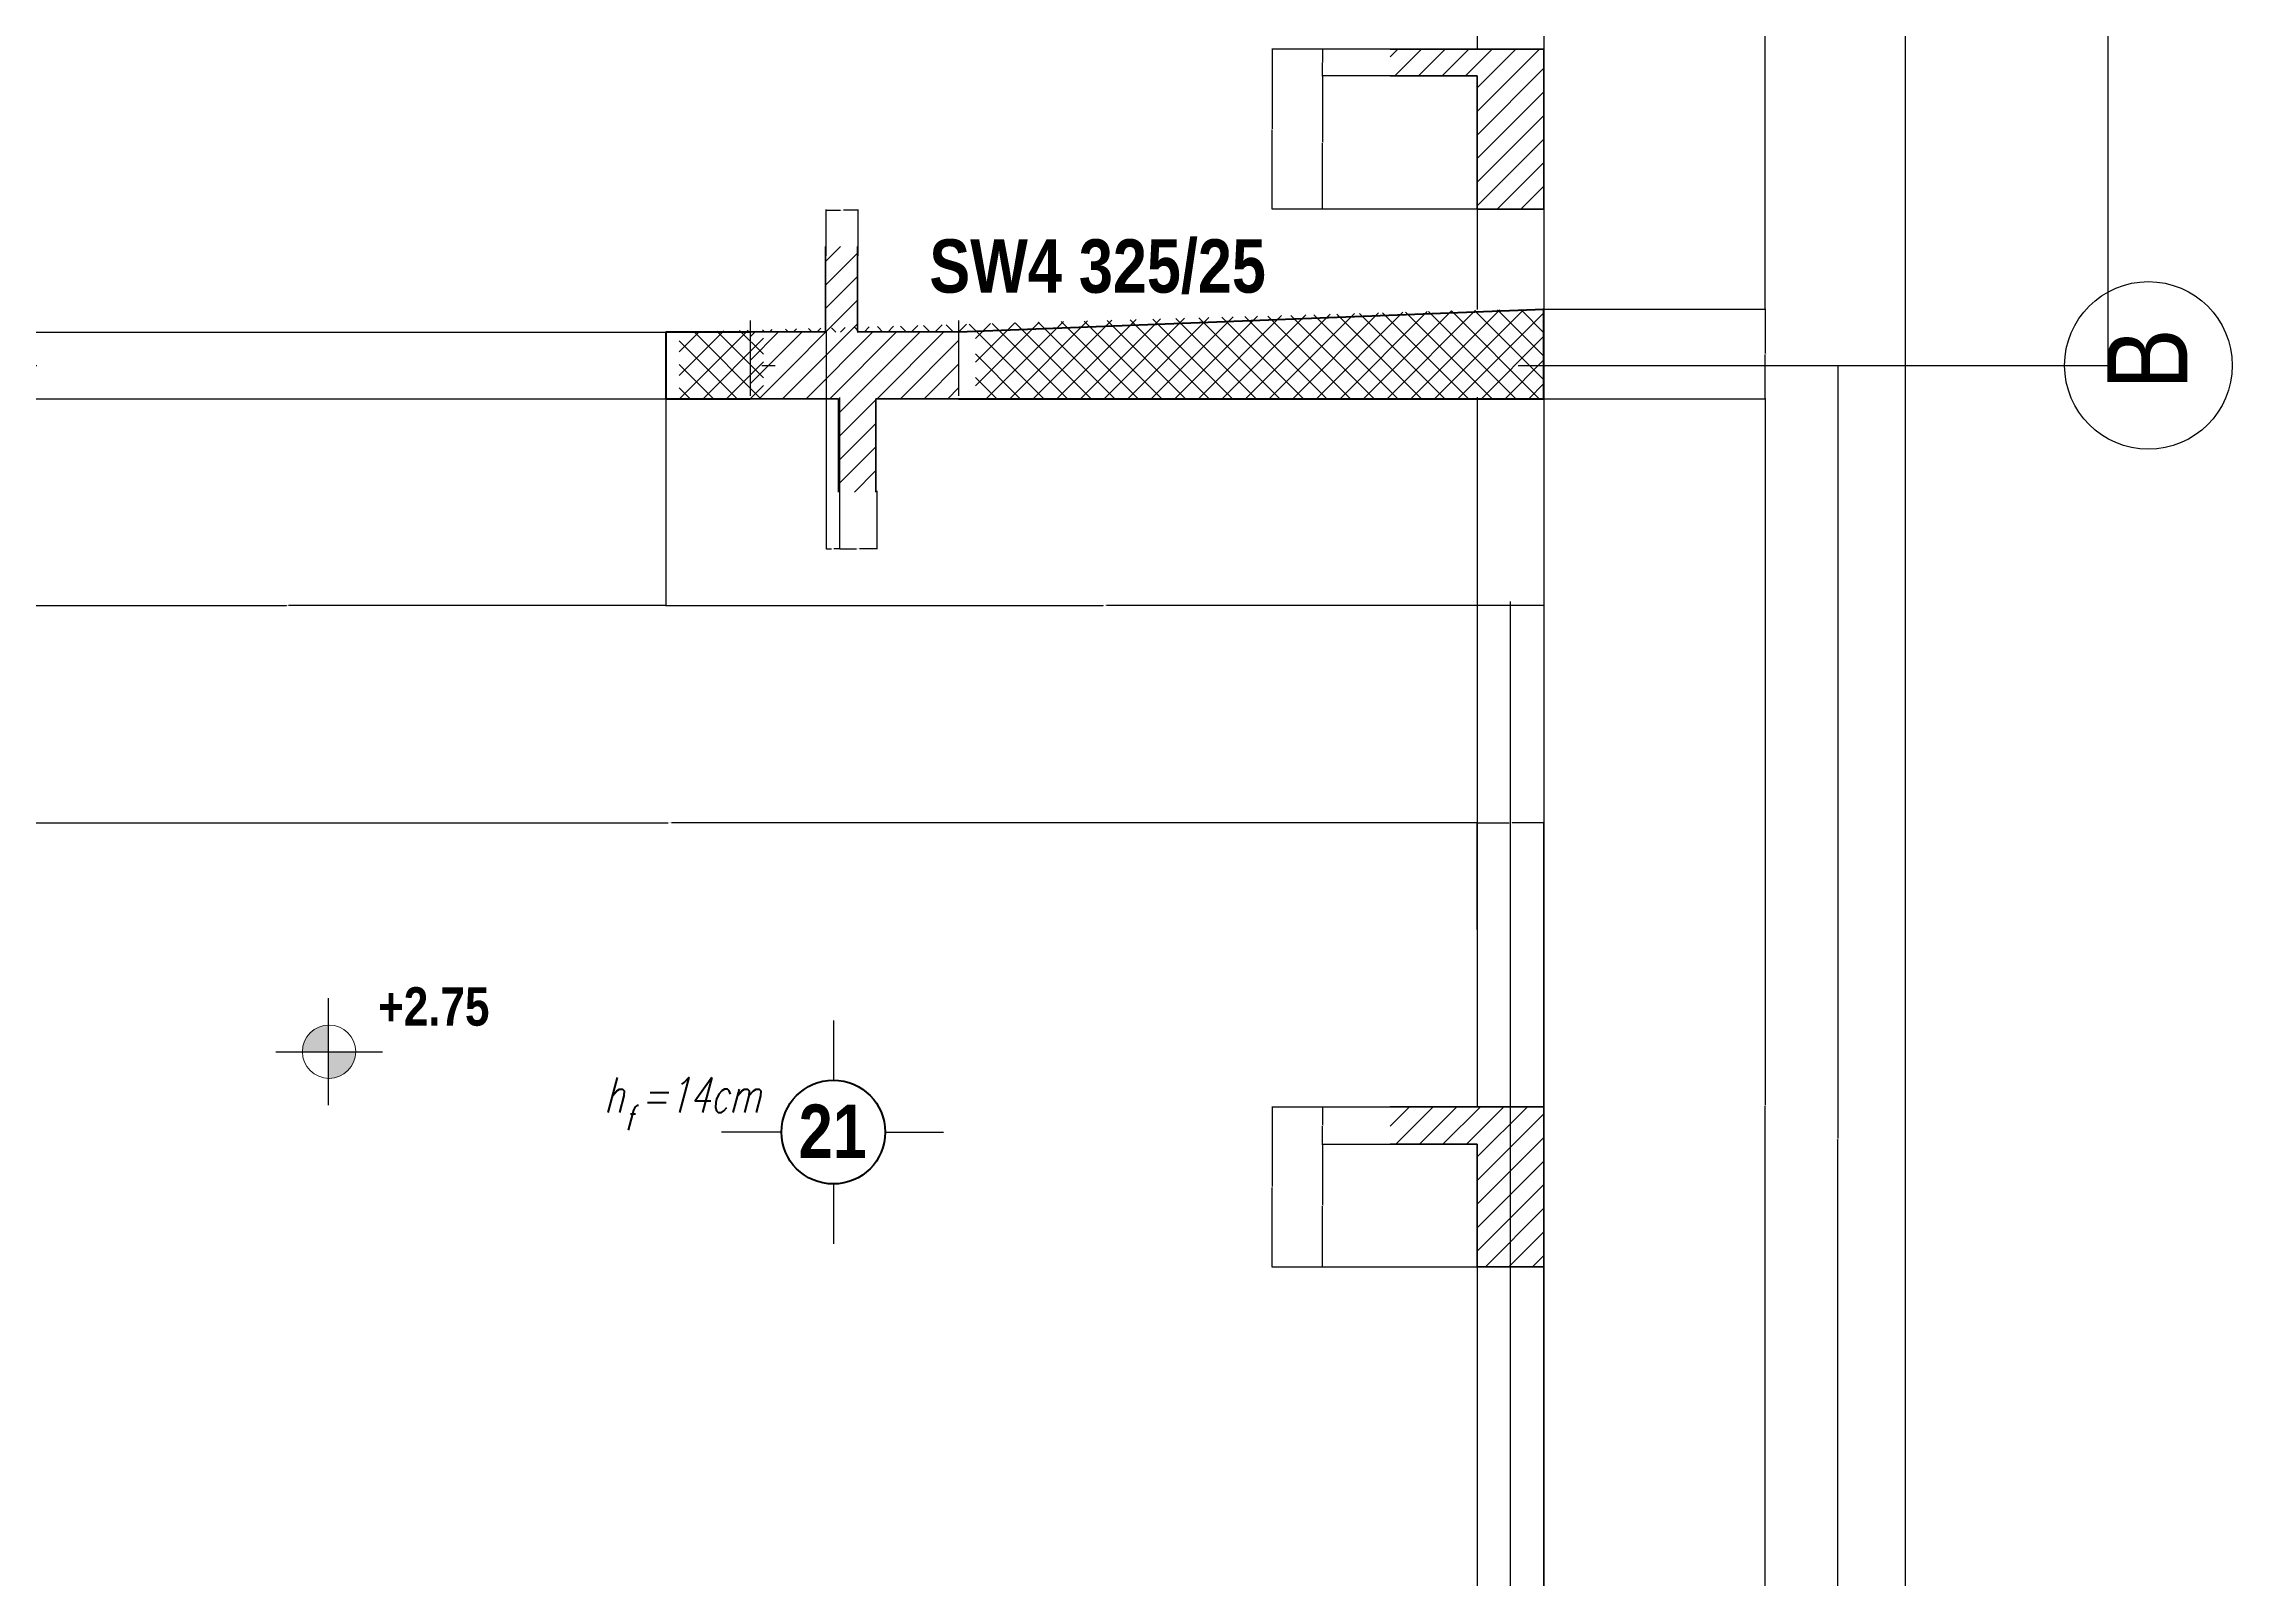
# Model space of a CAD drawing. Header units: millimetres. Extents: x 62 to 4126, y 148 to 2776.
# Drawn here: x 3306 to 4126, y 724 to 1299 of the extents above; entities that cross this region are included whole.
import ezdxf

# ---------------------------------------------------------------- set-up
doc = ezdxf.new("R2010")
doc.units = ezdxf.units.MM
for name, pattern in [('DASHDOT', [25.4, 12.7, -6.35, 0, -6.35]), ('Dashed', [282.222223, 141.111112, -141.111112]), ('Solid Line copy-002', [1150, 5, -278.333333, 595, -271.666667])]:
    doc.linetypes.add(name, pattern=pattern)
for name, color, linetype, lineweight in [('! Plochi sech', 210, 'Continuous', 25), ('!Column', 10, 'Continuous', 50), ('!Dimension', 70, 'Continuous', 25), ('!Hatch', 70, 'Continuous', 25), ('035', 30, 'Continuous', 30), ('Osi', 70, 'DASHDOT', 25)]:
    doc.layers.add(name, color=color, linetype=linetype, lineweight=lineweight)
doc.layers.add('text', color=7, linetype='Continuous')
doc.styles.add('GENERATED_STYLE_2', font='ARIALN.TTF')
doc.styles.add('GENERATED_STYLE_3', font='ARIALNB.TTF')
doc.styles.get("Standard").update_dxf_attribs({"font": 'arial.ttf'})
doc.styles.add('АRM_nadpis', font='simplex.shx', dxfattribs={"width": 0.7, "oblique": 15})
doc.dimstyles.get("Standard").update_dxf_attribs({"dimtxt": 2.5, "dimasz": 2.5, "dimexe": 1.25, "dimexo": 0.625, "dimtad": 1, "dimtxsty": 'Standard', "dimcen": 2.5, "dimazin": 3, "dimtfac": 1, "dimtmove": 0, "dimatfit": 3})

# ---------------------------------------------------------------- blocks, each defined once
blk = doc.blocks.new('*D2211')
at = {"layer": '!Dimension', "color": 0, "lineweight": -2}
for p, q in [((3842.91, 966.72), (3842.91, 1006.84)), ((3843.09, 1006.66), (3854.87, 1006.66)), ((3867.73, 1006.66), (3855.94, 1006.66)), ((3867.91, 614.22), (3867.91, 1006.84))]:
    blk.add_line(p, q, dxfattribs=at)
at = {"layer": '!Dimension', "color": 0}
for points in [[(3843.09, 1006.69), (3843.09, 1006.63), (3842.91, 1006.66)], [(3867.73, 1006.63), (3867.73, 1006.69), (3867.91, 1006.66)]]:
    blk.add_solid(points, dxfattribs=at)
at = {"layer": 'Defpoints', "color": 0}
for p in [(3867.91, 1006.66), (3842.91, 966.66), (3867.91, 614.16)]:
    blk.add_point(p, dxfattribs=at)
at = {"layer": '!Dimension', "color": 0, "insert": (3855.41, 1006.66), "char_height": 0.18, "attachment_point": 5}
blk.add_mtext('\\A1;25.0000', dxfattribs=at)
blk = doc.blocks.new('*D2290')
at = {"layer": '!Dimension', "color": 0, "lineweight": -2}
for p, q in [((3867.97, 1515.66), (3950.98, 1515.66)), ((3950.8, 1515.48), (3950.8, 1357.59)), ((3950.8, 1199.34), (3950.8, 1357.23)), ((3867.97, 1199.16), (3950.98, 1199.16))]:
    blk.add_line(p, q, dxfattribs=at)
at = {"layer": '!Dimension', "color": 0}
for points in [[(3950.83, 1515.48), (3950.77, 1515.48), (3950.8, 1515.66)], [(3950.77, 1199.34), (3950.83, 1199.34), (3950.8, 1199.16)]]:
    blk.add_solid(points, dxfattribs=at)
at = {"layer": 'Defpoints', "color": 0}
for p in [(3867.91, 1515.66), (3867.91, 1199.16), (3950.8, 1199.16)]:
    blk.add_point(p, dxfattribs=at)
at = {"layer": '!Dimension', "color": 0, "insert": (3950.8, 1357.41), "char_height": 0.18, "attachment_point": 5}
blk.add_mtext('\\A1;316.5000', dxfattribs=at)
blk = doc.blocks.new('*D2291')
at = {"layer": '!Dimension', "color": 0, "lineweight": -2}
for p, q in [((3865.47, 1199.16), (3950.98, 1199.16)), ((3950.8, 1198.98), (3950.8, 1182.59)), ((3950.8, 1165.84), (3950.8, 1182.23)), ((3865.47, 1165.66), (3950.98, 1165.66))]:
    blk.add_line(p, q, dxfattribs=at)
at = {"layer": '!Dimension', "color": 0}
for points in [[(3950.83, 1198.98), (3950.77, 1198.98), (3950.8, 1199.16)], [(3950.77, 1165.84), (3950.83, 1165.84), (3950.8, 1165.66)]]:
    blk.add_solid(points, dxfattribs=at)
at = {"layer": 'Defpoints', "color": 0}
for p in [(3865.41, 1199.16), (3865.41, 1165.66), (3950.8, 1165.66)]:
    blk.add_point(p, dxfattribs=at)
at = {"layer": '!Dimension', "color": 0, "insert": (3950.8, 1182.41), "char_height": 0.18, "attachment_point": 5}
blk.add_mtext('\\A1;33.5000', dxfattribs=at)
blk = doc.blocks.new('*D2292')
at = {"layer": '!Dimension', "color": 0, "lineweight": -2}
for p, q in [((3865.47, 1165.66), (3950.98, 1165.66)), ((3950.8, 1165.48), (3950.8, 900.84)), ((3950.8, 635.84), (3950.8, 900.48)), ((3865.47, 635.66), (3950.98, 635.66))]:
    blk.add_line(p, q, dxfattribs=at)
at = {"layer": '!Dimension', "color": 0}
for points in [[(3950.83, 1165.48), (3950.77, 1165.48), (3950.8, 1165.66)], [(3950.77, 635.84), (3950.83, 635.84), (3950.8, 635.66)]]:
    blk.add_solid(points, dxfattribs=at)
at = {"layer": 'Defpoints', "color": 0}
for p in [(3865.41, 1165.66), (3865.41, 635.66), (3950.8, 635.66)]:
    blk.add_point(p, dxfattribs=at)
at = {"layer": '!Dimension', "color": 0, "insert": (3950.8, 900.66), "char_height": 0.18, "attachment_point": 5}
blk.add_mtext('\\A1;530', dxfattribs=at)
blk = doc.blocks.new('*D2295')
at = {"layer": '!Dimension', "color": 0, "lineweight": -2}
for p, q in [((3977.97, 1528.16), (4079.45, 1528.16)), ((4079.27, 1527.98), (4079.27, 1353.34)), ((4079.27, 1178.34), (4079.27, 1352.98)), ((3977.97, 1178.16), (4079.45, 1178.16))]:
    blk.add_line(p, q, dxfattribs=at)
at = {"layer": '!Dimension', "color": 0}
for points in [[(4079.3, 1527.98), (4079.24, 1527.98), (4079.27, 1528.16)], [(4079.24, 1178.34), (4079.3, 1178.34), (4079.27, 1178.16)]]:
    blk.add_solid(points, dxfattribs=at)
at = {"layer": 'Defpoints', "color": 0}
for p in [(3977.91, 1528.16), (3977.91, 1178.16), (4079.27, 1178.16)]:
    blk.add_point(p, dxfattribs=at)
at = {"layer": '!Dimension', "color": 0, "insert": (4079.27, 1353.16), "char_height": 0.18, "attachment_point": 5}
blk.add_mtext('\\A1;350.0000', dxfattribs=at)
blk = doc.blocks.new('*D2296')
at = {"layer": '!Dimension', "color": 0, "lineweight": -2}
for p, q in [((3977.97, 1178.16), (3978.17, 1178.16)), ((3977.99, 1177.98), (3977.99, 888.34)), ((3977.99, 598.34), (3977.99, 887.98)), ((3881.97, 598.16), (3978.17, 598.16))]:
    blk.add_line(p, q, dxfattribs=at)
at = {"layer": '!Dimension', "color": 0}
for points in [[(3978.02, 1177.98), (3977.96, 1177.98), (3977.99, 1178.16)], [(3977.96, 598.34), (3978.02, 598.34), (3977.99, 598.16)]]:
    blk.add_solid(points, dxfattribs=at)
at = {"layer": 'Defpoints', "color": 0}
for p in [(3977.91, 1178.16), (3881.91, 598.16), (3977.99, 598.16)]:
    blk.add_point(p, dxfattribs=at)
at = {"layer": '!Dimension', "color": 0, "insert": (3977.99, 888.16), "char_height": 0.18, "attachment_point": 5}
blk.add_mtext('\\A1;580.0000', dxfattribs=at)
blk = doc.blocks.new('*D2297')
at = {"layer": '!Dimension', "color": 0, "lineweight": -2}
for p, q in [((3867.97, 2120.66), (4003.54, 2120.66)), ((4003.36, 2120.48), (4003.36, 1353.34)), ((4003.36, 585.84), (4003.36, 1352.98)), ((3867.97, 585.66), (4003.54, 585.66))]:
    blk.add_line(p, q, dxfattribs=at)
at = {"layer": '!Dimension', "color": 0}
for points in [[(4003.39, 2120.48), (4003.33, 2120.48), (4003.36, 2120.66)], [(4003.33, 585.84), (4003.39, 585.84), (4003.36, 585.66)]]:
    blk.add_solid(points, dxfattribs=at)
at = {"layer": 'Defpoints', "color": 0}
for p in [(3867.91, 2120.66), (3867.91, 585.66), (4003.36, 585.66)]:
    blk.add_point(p, dxfattribs=at)
at = {"layer": '!Dimension', "color": 0, "insert": (4003.36, 1353.16), "char_height": 0.18, "attachment_point": 5}
blk.add_mtext('\\A1;1535', dxfattribs=at)
blk = doc.blocks.new('*D2346')
at = {"color": 0, "linetype": 'Continuous', "lineweight": -2}
for p, q in [((3810.34, 1296.66), (3784.69, 1296.66)), ((3784.87, 1296.48), (3784.87, 1291.84)), ((3784.87, 1286.84), (3784.87, 1291.48)), ((3810.34, 1286.66), (3784.69, 1286.66))]:
    blk.add_line(p, q, dxfattribs=at)
at = {"color": 0}
for points in [[(3784.9, 1296.48), (3784.84, 1296.48), (3784.87, 1296.66)], [(3784.84, 1286.84), (3784.9, 1286.84), (3784.87, 1286.66)]]:
    blk.add_solid(points, dxfattribs=at)
at = {"layer": 'Defpoints', "color": 0}
for p in [(3784.87, 1296.66), (3810.41, 1296.66), (3810.41, 1286.66)]:
    blk.add_point(p, dxfattribs=at)
at = {"color": 0, "lineweight": 25, "insert": (3784.87, 1291.66), "char_height": 0.18, "attachment_point": 5}
blk.add_mtext('\\A1;10.0000', dxfattribs=at)
blk = doc.blocks.new('*D2347')
at = {"color": 0, "linetype": 'Continuous', "lineweight": -2}
for p, q in [((3810.34, 1286.66), (3784.69, 1286.66)), ((3784.87, 1286.48), (3784.87, 1261.84)), ((3784.87, 1236.84), (3784.87, 1261.48)), ((3842.84, 1236.66), (3784.69, 1236.66))]:
    blk.add_line(p, q, dxfattribs=at)
at = {"color": 0}
for points in [[(3784.9, 1286.48), (3784.84, 1286.48), (3784.87, 1286.66)], [(3784.84, 1236.84), (3784.9, 1236.84), (3784.87, 1236.66)]]:
    blk.add_solid(points, dxfattribs=at)
at = {"layer": 'Defpoints', "color": 0}
for p in [(3784.87, 1286.66), (3810.41, 1286.66), (3842.91, 1236.66)]:
    blk.add_point(p, dxfattribs=at)
at = {"color": 0, "lineweight": 25, "insert": (3784.87, 1261.66), "char_height": 0.18, "attachment_point": 5}
blk.add_mtext('\\A1;50.0000', dxfattribs=at)
blk = doc.blocks.new('*D2348')
at = {"layer": '! Plochi sech', "color": 0, "lineweight": -2}
for p, q in [((3842.84, 1296.66), (3765.88, 1296.66)), ((3766.06, 1296.48), (3766.06, 1266.84)), ((3766.06, 1236.84), (3766.06, 1266.48)), ((3842.84, 1236.66), (3765.88, 1236.66))]:
    blk.add_line(p, q, dxfattribs=at)
at = {"layer": '! Plochi sech', "color": 0}
for points in [[(3766.09, 1296.48), (3766.03, 1296.48), (3766.06, 1296.66)], [(3766.03, 1236.84), (3766.09, 1236.84), (3766.06, 1236.66)]]:
    blk.add_solid(points, dxfattribs=at)
at = {"layer": 'Defpoints', "color": 0}
for p in [(3842.91, 1296.66), (3766.06, 1236.66), (3842.91, 1236.66)]:
    blk.add_point(p, dxfattribs=at)
at = {"layer": '! Plochi sech', "color": 0, "insert": (3766.06, 1266.66), "char_height": 0.18, "attachment_point": 5}
blk.add_mtext('\\A1;60.0000', dxfattribs=at)
blk = doc.blocks.new('*D2352')
at = {"color": 0, "linetype": 'Continuous', "lineweight": -2}
for p, q in [((3810.34, 900.16), (3784.69, 900.16)), ((3784.87, 899.98), (3784.87, 893.34)), ((3810.34, 886.16), (3784.69, 886.16)), ((3784.87, 886.34), (3784.87, 892.98))]:
    blk.add_line(p, q, dxfattribs=at)
at = {"color": 0}
for points in [[(3784.9, 899.98), (3784.84, 899.98), (3784.87, 900.16)], [(3784.84, 886.34), (3784.9, 886.34), (3784.87, 886.16)]]:
    blk.add_solid(points, dxfattribs=at)
at = {"layer": 'Defpoints', "color": 0}
for p in [(3784.87, 900.16), (3810.41, 900.16), (3810.41, 886.16)]:
    blk.add_point(p, dxfattribs=at)
at = {"color": 0, "lineweight": 25, "insert": (3784.87, 893.16), "char_height": 0.18, "attachment_point": 5}
blk.add_mtext('\\A1;14.0000', dxfattribs=at)
blk = doc.blocks.new('*D2353')
at = {"color": 0, "linetype": 'Continuous', "lineweight": -2}
for p, q in [((3810.34, 886.16), (3784.69, 886.16)), ((3784.87, 885.98), (3784.87, 863.34)), ((3784.87, 840.34), (3784.87, 862.98)), ((3842.84, 840.16), (3784.69, 840.16))]:
    blk.add_line(p, q, dxfattribs=at)
at = {"color": 0}
for points in [[(3784.9, 885.98), (3784.84, 885.98), (3784.87, 886.16)], [(3784.84, 840.34), (3784.9, 840.34), (3784.87, 840.16)]]:
    blk.add_solid(points, dxfattribs=at)
at = {"layer": 'Defpoints', "color": 0}
for p in [(3784.87, 886.16), (3810.41, 886.16), (3842.91, 840.16)]:
    blk.add_point(p, dxfattribs=at)
at = {"color": 0, "lineweight": 25, "insert": (3784.87, 863.16), "char_height": 0.18, "attachment_point": 5}
blk.add_mtext('\\A1;46.0000', dxfattribs=at)
blk = doc.blocks.new('*D2354')
at = {"layer": '! Plochi sech', "color": 0, "lineweight": -2}
for p, q in [((3842.84, 900.16), (3765.88, 900.16)), ((3766.06, 899.98), (3766.06, 870.34)), ((3766.06, 840.34), (3766.06, 869.98)), ((3842.84, 840.16), (3765.88, 840.16))]:
    blk.add_line(p, q, dxfattribs=at)
at = {"layer": '! Plochi sech', "color": 0}
for points in [[(3766.09, 899.98), (3766.03, 899.98), (3766.06, 900.16)], [(3766.03, 840.34), (3766.09, 840.34), (3766.06, 840.16)]]:
    blk.add_solid(points, dxfattribs=at)
at = {"layer": 'Defpoints', "color": 0}
for p in [(3842.91, 900.16), (3766.06, 840.16), (3842.91, 840.16)]:
    blk.add_point(p, dxfattribs=at)
at = {"layer": '! Plochi sech', "color": 0, "insert": (3766.06, 870.16), "char_height": 0.18, "attachment_point": 5}
blk.add_mtext('\\A1;60.0000', dxfattribs=at)
blk = doc.blocks.new('*D2377')
at = {"layer": '!Dimension', "color": 0, "lineweight": -2}
for p, q in [((3255.41, 1166.1), (3255.41, 1087.91)), ((3538.91, 1166.1), (3538.91, 1087.91))]:
    blk.add_line(p, q, dxfattribs=at)
at = {"layer": '!Dimension', "color": 0, "linetype": 'Continuous', "lineweight": -2}
for p, q in [((3255.59, 1088.09), (3396.76, 1088.09)), ((3538.73, 1088.09), (3397.55, 1088.09))]:
    blk.add_line(p, q, dxfattribs=at)
at = {"layer": '!Dimension', "color": 0}
for points in [[(3255.59, 1088.12), (3255.59, 1088.06), (3255.41, 1088.09)], [(3538.73, 1088.06), (3538.73, 1088.12), (3538.91, 1088.09)]]:
    blk.add_solid(points, dxfattribs=at)
at = {"layer": 'Defpoints', "color": 0}
for p in [(3255.41, 1166.16), (3538.91, 1166.16), (3538.91, 1088.09)]:
    blk.add_point(p, dxfattribs=at)
at = {"layer": '!Dimension', "color": 0, "insert": (3397.16, 1088.09), "char_height": 0.18, "attachment_point": 5}
blk.add_mtext('\\A1;283.5', dxfattribs=at)
blk = doc.blocks.new('*D2378')
at = {"layer": '!Dimension', "color": 0, "lineweight": -2}
for p, q in [((3538.91, 1166.1), (3538.91, 1087.91)), ((3867.91, 1166.1), (3867.91, 1087.91)), ((3539.09, 1088.09), (3702.8, 1088.09)), ((3867.73, 1088.09), (3704.01, 1088.09))]:
    blk.add_line(p, q, dxfattribs=at)
at = {"layer": '!Dimension', "color": 0}
for points in [[(3539.09, 1088.12), (3539.09, 1088.06), (3538.91, 1088.09)], [(3867.73, 1088.06), (3867.73, 1088.12), (3867.91, 1088.09)]]:
    blk.add_solid(points, dxfattribs=at)
at = {"layer": 'Defpoints', "color": 0}
for p in [(3538.91, 1166.16), (3867.91, 1166.16), (3867.91, 1088.09)]:
    blk.add_point(p, dxfattribs=at)
at = {"layer": '!Dimension', "color": 0, "insert": (3703.41, 1088.09), "char_height": 0.18, "attachment_point": 5}
blk.add_mtext('\\A1;329.0000', dxfattribs=at)
blk = doc.blocks.new('*D2409')
at = {"color": 0, "linetype": 'Continuous', "lineweight": -2}
for p, q in [((3598.91, 1219.22), (3598.91, 1236.52)), ((3599.09, 1236.34), (3604.38, 1236.34)), ((3610.73, 1236.34), (3605.43, 1236.34)), ((3610.91, 1219.22), (3610.91, 1236.52))]:
    blk.add_line(p, q, dxfattribs=at)
at = {"color": 0}
for points in [[(3599.09, 1236.37), (3599.09, 1236.31), (3598.91, 1236.34)], [(3610.73, 1236.31), (3610.73, 1236.37), (3610.91, 1236.34)]]:
    blk.add_solid(points, dxfattribs=at)
at = {"layer": 'Defpoints', "color": 0}
for p in [(3610.91, 1236.34), (3598.91, 1219.16), (3610.91, 1219.16)]:
    blk.add_point(p, dxfattribs=at)
at = {"color": 0, "lineweight": 20, "insert": (3604.91, 1236.34), "char_height": 0.18, "attachment_point": 5}
blk.add_mtext('\\A1;12.0000', dxfattribs=at)
blk = doc.blocks.new('*D2410')
at = {"layer": '! Plochi sech', "color": 0, "lineweight": -2}
for p, q in [((3603.91, 1131.1), (3603.91, 1109.23)), ((3617.91, 1131.1), (3617.91, 1109.23)), ((3604.09, 1109.41), (3610.38, 1109.41)), ((3617.73, 1109.41), (3611.43, 1109.41))]:
    blk.add_line(p, q, dxfattribs=at)
at = {"layer": '! Plochi sech', "color": 0}
for points in [[(3604.09, 1109.44), (3604.09, 1109.38), (3603.91, 1109.41)], [(3617.73, 1109.38), (3617.73, 1109.44), (3617.91, 1109.41)]]:
    blk.add_solid(points, dxfattribs=at)
at = {"layer": 'Defpoints', "color": 0}
for p in [(3603.91, 1131.16), (3617.91, 1131.16), (3617.91, 1109.41)]:
    blk.add_point(p, dxfattribs=at)
at = {"layer": '! Plochi sech', "color": 0, "insert": (3610.91, 1109.41), "char_height": 0.18, "attachment_point": 5}
blk.add_mtext('\\A1;14.0000', dxfattribs=at)
blk = doc.blocks.new('*D2411')
at = {"layer": '! Plochi sech', "color": 0, "lineweight": -2}
for p, q in [((3598.91, 1191.1), (3598.91, 1109.23)), ((3603.91, 1166.1), (3603.91, 1109.23)), ((3599.09, 1109.41), (3600.94, 1109.41)), ((3603.73, 1109.41), (3601.87, 1109.41))]:
    blk.add_line(p, q, dxfattribs=at)
at = {"layer": '! Plochi sech', "color": 0}
for points in [[(3599.09, 1109.44), (3599.09, 1109.38), (3598.91, 1109.41)], [(3603.73, 1109.38), (3603.73, 1109.44), (3603.91, 1109.41)]]:
    blk.add_solid(points, dxfattribs=at)
at = {"layer": 'Defpoints', "color": 0}
for p in [(3598.91, 1191.16), (3603.91, 1166.16), (3598.91, 1109.41)]:
    blk.add_point(p, dxfattribs=at)
at = {"layer": '! Plochi sech', "color": 0, "insert": (3601.41, 1109.41), "char_height": 0.18, "attachment_point": 5}
blk.add_mtext('\\A1;5.0000', dxfattribs=at)
blk = doc.blocks.new('*D2491')
at = {"layer": '!Dimension', "color": 0, "lineweight": -2}
for p, q in [((3237.91, 971.22), (3237.91, 1006.84)), ((3238.09, 1006.66), (3539.8, 1006.66)), ((3842.73, 1006.66), (3541.01, 1006.66)), ((3842.91, 966.72), (3842.91, 1006.84))]:
    blk.add_line(p, q, dxfattribs=at)
at = {"layer": '!Dimension', "color": 0}
for points in [[(3238.09, 1006.69), (3238.09, 1006.63), (3237.91, 1006.66)], [(3842.73, 1006.63), (3842.73, 1006.69), (3842.91, 1006.66)]]:
    blk.add_solid(points, dxfattribs=at)
at = {"layer": 'Defpoints', "color": 0}
for p in [(3842.91, 1006.66), (3237.91, 971.16), (3842.91, 966.66)]:
    blk.add_point(p, dxfattribs=at)
at = {"layer": '!Dimension', "color": 0, "insert": (3540.41, 1006.66), "char_height": 0.18, "attachment_point": 5}
blk.add_mtext('\\A1;605.0000', dxfattribs=at)
blk = doc.blocks.new('*D2501')
at = {"layer": '!Dimension', "color": 0, "lineweight": -2}
for p, q in [((3255.41, 1166.1), (3255.41, 1087.91)), ((3538.91, 1166.1), (3538.91, 1087.91))]:
    blk.add_line(p, q, dxfattribs=at)
at = {"layer": '!Dimension', "color": 0, "linetype": 'Continuous', "lineweight": -2}
for p, q in [((3255.59, 1088.09), (3396.76, 1088.09)), ((3538.73, 1088.09), (3397.55, 1088.09))]:
    blk.add_line(p, q, dxfattribs=at)
at = {"layer": '!Dimension', "color": 0}
for points in [[(3255.59, 1088.12), (3255.59, 1088.06), (3255.41, 1088.09)], [(3538.73, 1088.06), (3538.73, 1088.12), (3538.91, 1088.09)]]:
    blk.add_solid(points, dxfattribs=at)
at = {"layer": 'Defpoints', "color": 0}
for p in [(3255.41, 1166.16), (3538.91, 1166.16), (3538.91, 1088.09)]:
    blk.add_point(p, dxfattribs=at)
at = {"layer": '!Dimension', "color": 0, "insert": (3397.16, 1088.09), "char_height": 0.18, "attachment_point": 5}
blk.add_mtext('\\A1;283.5', dxfattribs=at)
blk = doc.blocks.new('*D2502')
at = {"layer": '!Dimension', "color": 0, "lineweight": -2}
for p, q in [((3538.91, 1166.1), (3538.91, 1087.91)), ((3867.91, 1166.1), (3867.91, 1087.91)), ((3539.09, 1088.09), (3702.8, 1088.09)), ((3867.73, 1088.09), (3704.01, 1088.09))]:
    blk.add_line(p, q, dxfattribs=at)
at = {"layer": '!Dimension', "color": 0}
for points in [[(3539.09, 1088.12), (3539.09, 1088.06), (3538.91, 1088.09)], [(3867.73, 1088.06), (3867.73, 1088.12), (3867.91, 1088.09)]]:
    blk.add_solid(points, dxfattribs=at)
at = {"layer": 'Defpoints', "color": 0}
for p in [(3538.91, 1166.16), (3867.91, 1166.16), (3867.91, 1088.09)]:
    blk.add_point(p, dxfattribs=at)
at = {"layer": '!Dimension', "color": 0, "insert": (3703.41, 1088.09), "char_height": 0.18, "attachment_point": 5}
blk.add_mtext('\\A1;329.0000', dxfattribs=at)

msp = doc.modelspace()

# ---------------------------------------------------------------- hatches: boundary and pattern name
at = {"layer": '! Plochi sech'}
h = msp.add_hatch(dxfattribs=at)
h.set_pattern_fill('ANSI31', color=256, scale=50)
h.set_pattern_definition([(45, (-891140.398, -495085.044), (-4.419417382, 4.419417382), [])])
h.paths.add_polyline_path([(3610.602, 1222.696), (3598.602, 1222.696), (3598.602, 1190.66), (3570.502, 1190.66), (3570.502, 1165.66), (3603.602, 1165.66), (3603.602, 1130.66), (3617.602, 1130.66), (3617.602, 1165.66), (3648.602, 1165.66), (3648.602, 1190.66), (3610.602, 1190.66)])
at = {"layer": '!Hatch'}
h = msp.add_hatch(dxfattribs=at)
h.set_pattern_fill('ANSI37', color=256, scale=50)
h.set_pattern_definition([(45, (3585.748, 1145.519), (-4.41942, 4.41942), []), (135, (3585.748, 1145.519), (-4.41942, -4.41942), [])])
h.paths.add_polyline_path([(3654.905, 1190.627), (3615.602, 1190.627), (3575.502, 1190.619), (3575.502, 1178.087), (3654.905, 1178.1)], flags=16)
h.paths.add_polyline_path([(3654.905, 1178.1), (3575.502, 1178.087), (3575.502, 1165.637), (3654.905, 1165.637)], flags=16)
h.paths.add_polyline_path([(3855.413, 1199.137), (3543.913, 1190.637), (3543.913, 1178.049), (3855.413, 1178.101)])
h.paths.add_polyline_path([(3855.413, 1178.101), (3543.913, 1178.049), (3543.913, 1165.637), (3855.413, 1165.637)])
h.paths.add_polyline_path([(3867.913, 1199.137), (3855.413, 1199.137), (3855.413, 1178.101), (3867.913, 1178.104)])
h.paths.add_polyline_path([(3867.913, 1178.104), (3855.413, 1178.101), (3855.413, 1165.637), (3867.913, 1165.637)])
at = {"linetype": 'Continuous', "lineweight": 25}
h = msp.add_hatch(dxfattribs=at)
h.set_pattern_fill('ANSI31', scale=50, style=0)
h.set_pattern_definition([(45, (-880292.8624, -483223.373), (-4.419417382, 4.419417382), [])])
h.paths.add_polyline_path([(3867.913, 1286.646), (3867.913, 1286.646), (3867.913, 1296.646), (3810.285, 1296.646), (3810.285, 1286.646), (3842.913, 1286.646), (3842.913, 1236.646), (3867.913, 1236.646)])
at = {"linetype": 'Continuous', "lineweight": 20}
h = msp.add_hatch(color=7, dxfattribs=at)
h.paths.add_polyline_path([(3402.706, 920.921), (3412.706, 920.921), (3412.706, 930.921, 0.4142136)])
h.paths.add_polyline_path([(3412.706, 920.921), (3412.706, 910.921, 0.4142136), (3422.706, 920.921)])
at = {"linetype": 'Continuous', "lineweight": 25}
h = msp.add_hatch(dxfattribs=at)
h.set_pattern_fill('ANSI31', scale=50, style=0)
h.set_pattern_definition([(45, (-880292.8624, -483588.724), (-4.419417382, 4.419417382), [])])
h.paths.add_polyline_path([(3867.913, 890.294), (3867.913, 890.294), (3867.913, 900.294), (3810.285, 900.294), (3810.285, 886.294), (3842.913, 886.294), (3842.913, 840.294), (3867.913, 840.294)])

# ---------------------------------------------------------------- linework, layer by layer
at = {"layer": '!Column'}
for p, q in [((3867.913, 1199.137), (3648.602, 1190.594)), ((3867.913, 1165.968), (3867.913, 1199.468)), ((3570.502, 1190.594), (3538.913, 1190.637)), ((3538.913, 1190.637), (3538.913, 1165.604)), ((3538.913, 1165.66), (3570.502, 1165.594)), ((3648.602, 1165.66), (3867.913, 1165.66))]:
    msp.add_line(p, q, dxfattribs=at)
at = {"color": 3, "linetype": 'Continuous', "lineweight": 35}
for p, q in [((3810.285, 1296.646), (3867.913, 1296.646)), ((3867.913, 1296.646), (3867.913, 1236.646)), ((3810.285, 1286.646), (3842.913, 1286.646)), ((3842.913, 1286.646), (3842.913, 1236.646)), ((3842.913, 1236.646), (3867.913, 1236.646)), ((3598.659, 1222.696), (3598.659, 1190.968)), ((3610.659, 1222.696), (3610.659, 1190.968)), ((3598.602, 1190.66), (3570.502, 1190.66)), ((3648.602, 1190.66), (3610.602, 1190.66)), ((3570.502, 1165.66), (3603.602, 1165.66)), ((3603.602, 1165.66), (3603.602, 1130.66)), ((3648.602, 1165.66), (3617.602, 1165.66)), ((3617.602, 1165.66), (3617.602, 1130.66)), ((3810.285, 900.294), (3867.913, 900.294)), ((3867.913, 900.294), (3867.913, 840.294)), ((3810.285, 886.294), (3842.913, 886.294)), ((3842.913, 886.294), (3842.913, 840.294)), ((3842.913, 840.294), (3867.913, 840.294))]:
    msp.add_line(p, q, dxfattribs=at)
at = {"color": 3, "linetype": 'Dashed', "lineweight": 25, "ltscale": 0.2}
for p, q in [((3570.502, 1194.944), (3570.502, 1159.944)), ((3648.602, 1194.944), (3648.602, 1159.944))]:
    msp.add_line(p, q, dxfattribs=at)
at = {"color": 7, "linetype": 'Continuous', "lineweight": 25}
for p, q in [((3412.543, 900.921), (3412.543, 940.921)), ((3392.706, 920.921), (3432.706, 920.921))]:
    msp.add_line(p, q, dxfattribs=at)
at = {"color": 4, "linetype": 'Continuous', "lineweight": 25}
for p, q in [((3601.647, 932.652), (3601.647, 910.218)), ((3582.213, 890.784), (3559.779, 890.784)), ((3621.08, 890.784), (3642.903, 890.784)), ((3601.647, 871.351), (3601.647, 848.917))]:
    msp.add_line(p, q, dxfattribs=at)
at = {"color": 7, "linetype": 'Continuous', "lineweight": 20}
msp.add_circle((3412.706, 920.921), 10, dxfattribs=at)
at = {"color": 4, "linetype": 'Continuous', "lineweight": 40}
msp.add_circle((3601.647, 890.784), 19.433, dxfattribs=at)
at = {"layer": '035'}
for p, q in [((3842.915, 1516.319), (3842.913, 1296.646)), ((3867.915, 1516.319), (3867.913, 1171.246)), ((3842.913, 1256.646), (3842.913, 1199.132)), ((1952.913, 1190.637), (3538.913, 1190.637)), ((1977.913, 1165.637), (3538.913, 1165.637)), ((3842.913, 1166.252), (3842.913, 899.951)), ((3867.913, 1142.746), (3867.913, 535.909)), ((3842.913, 886.294), (3842.913, 555.915))]:
    msp.add_line(p, q, dxfattribs=at)
at = {"layer": 'Osi', "linetype": 'Solid Line copy-002', "lineweight": 25}
for p, q in [((3855.413, 211.257), (3855.413, 2654.348)), ((124.878, 1178.137), (4062.963, 1178.137))]:
    msp.add_line(p, q, dxfattribs=at)
at = {"layer": 'Osi', "color": 2, "linetype": 'Continuous', "lineweight": 30}
msp.add_circle((4094.372, 1178.142), 31.408, dxfattribs=at)

# ---------------------------------------------------------------- texts
at = {"layer": 'text', "style": 'АRM_nadpis', "oblique": 15, "width": 0.7}
for s, height, p in [('h =14cm', 13.122, (3515.613, 898.136)), ('f', 9.185, (3523.451, 891.527))]:
    msp.add_text(s, height=height, dxfattribs=at).set_placement(p)
at = {"layer": 'text', "color": 3, "linetype": 'Continuous', "lineweight": 5, "insert": (3700.679, 1225.401), "char_height": 20, "attachment_point": 2, "style": 'GENERATED_STYLE_3'}
msp.add_mtext('SW4 325/25', dxfattribs=at)
at = {"layer": 'text', "color": 2, "linetype": 'Continuous', "lineweight": 5, "insert": (4093.983, 1180.507), "char_height": 30, "attachment_point": 5, "rotation": 90, "style": 'GENERATED_STYLE_2'}
msp.add_mtext('B', dxfattribs=at)
at = {"layer": 'text', "color": 6, "linetype": 'Continuous', "lineweight": 5, "insert": (3451.938, 945.074), "char_height": 14.4, "attachment_point": 2, "style": 'GENERATED_STYLE_3'}
msp.add_mtext('+2.75', dxfattribs=at)
at = {"layer": 'text', "color": 4, "linetype": 'Continuous', "lineweight": 5, "insert": (3601.403, 901.114), "char_height": 20, "attachment_point": 2, "style": 'GENERATED_STYLE_3'}
msp.add_mtext('21', dxfattribs=at)

# ---------------------------------------------------------------- dimensions: what is measured, and where the dimension line sits
at = {"layer": '! Plochi sech'}
for base, p1, p2, picture, middle in [((3766.055, 1236.66), (3842.905, 1296.66), (3842.905, 1236.66), '*D2348', (3766.055, 1266.66)), ((3766.055, 840.16), (3842.905, 900.16), (3842.905, 840.16), '*D2354', (3766.055, 870.16))]:
    dim = msp.add_linear_dim(base=base, p1=p1, p2=p2, angle=90, dimstyle='Standard', dxfattribs=at)
    dim.commit()
    dim.dimension.update_dxf_attribs({"geometry": picture, "text_midpoint": middle})
for base, p1, p2, picture, middle in [((3598.905, 1109.414), (3603.905, 1166.16), (3598.905, 1191.16), '*D2411', (3601.405, 1109.414)), ((3617.905, 1109.414), (3603.905, 1131.16), (3617.905, 1131.16), '*D2410', (3610.905, 1109.414))]:
    dim = msp.add_linear_dim(base=base, p1=p1, p2=p2, dimstyle='Standard', dxfattribs=at)
    dim.commit()
    dim.dimension.update_dxf_attribs({"geometry": picture, "text_midpoint": middle})
at = {"layer": '!Dimension'}
for base, p1, p2, picture, middle in [((4003.363, 585.66), (3867.905, 2120.66), (3867.905, 585.66), '*D2297', (4003.363, 1353.16)), ((3950.801, 635.66), (3865.405, 1165.66), (3865.405, 635.66), '*D2292', (3950.801, 900.66))]:
    dim = msp.add_linear_dim(base=base, p1=p1, p2=p2, angle=90, dimstyle='Standard', override={"dimdec": 0}, dxfattribs=at)
    dim.commit()
    dim.dimension.update_dxf_attribs({"geometry": picture, "text_midpoint": middle})
dim = msp.add_linear_dim(base=(4079.272, 1178.16), p1=(3977.905, 1528.16), p2=(3977.905, 1178.16), angle=90, dimstyle='Standard', dxfattribs=at)
dim.commit()
dim.dimension.update_dxf_attribs({"geometry": '*D2295', "text_midpoint": (4079.272, 1353.16), "dimtype": 160})
for base, p1, p2, picture, middle in [((3950.801, 1199.16), (3867.905, 1515.66), (3867.905, 1199.16), '*D2290', (3950.801, 1357.41)), ((3950.801, 1165.66), (3865.405, 1199.16), (3865.405, 1165.66), '*D2291', (3950.801, 1182.41)), ((3977.985, 598.16), (3977.905, 1178.16), (3881.905, 598.16), '*D2296', (3977.985, 888.16))]:
    dim = msp.add_linear_dim(base=base, p1=p1, p2=p2, angle=90, dimstyle='Standard', dxfattribs=at)
    dim.commit()
    dim.dimension.update_dxf_attribs({"geometry": picture, "text_midpoint": middle})
for picture in ['*D2377', '*D2501']:
    dim = msp.add_linear_dim(base=(3538.905, 1088.089), p1=(3255.405, 1166.16), p2=(3538.905, 1166.16), dimstyle='Standard', override={"dimdec": 1}, dxfattribs=at)
    dim.commit()
    dim.dimension.update_dxf_attribs({"geometry": picture, "text_midpoint": (3397.155, 1088.089)})
for base, p1, p2, picture, middle in [((3867.905, 1088.089), (3538.905, 1166.16), (3867.905, 1166.16), '*D2378', (3703.405, 1088.089)), ((3867.905, 1088.089), (3538.905, 1166.16), (3867.905, 1166.16), '*D2502', (3703.405, 1088.089)), ((3842.905, 1006.66), (3237.905, 971.16), (3842.905, 966.66), '*D2491', (3540.405, 1006.66)), ((3867.905, 1006.66), (3842.905, 966.66), (3867.905, 614.16), '*D2211', (3855.405, 1006.66))]:
    dim = msp.add_linear_dim(base=base, p1=p1, p2=p2, dimstyle='Standard', dxfattribs=at)
    dim.commit()
    dim.dimension.update_dxf_attribs({"geometry": picture, "text_midpoint": middle})
at = {"color": 7, "linetype": 'Continuous', "lineweight": 25}
for base, p1, p2, picture, middle in [((3784.873, 1296.66), (3810.405, 1286.66), (3810.405, 1296.66), '*D2346', (3784.873, 1291.66)), ((3784.873, 1286.66), (3842.905, 1236.66), (3810.405, 1286.66), '*D2347', (3784.873, 1261.66)), ((3784.873, 900.16), (3810.405, 886.16), (3810.405, 900.16), '*D2352', (3784.873, 893.16)), ((3784.873, 886.16), (3842.905, 840.16), (3810.405, 886.16), '*D2353', (3784.873, 863.16))]:
    dim = msp.add_linear_dim(base=base, p1=p1, p2=p2, angle=90, dimstyle='Standard', dxfattribs=at)
    dim.commit()
    dim.dimension.update_dxf_attribs({"geometry": picture, "text_midpoint": middle})
at = {"color": 7, "linetype": 'Continuous', "lineweight": 20}
dim = msp.add_linear_dim(base=(3610.905, 1236.34), p1=(3598.905, 1219.16), p2=(3610.905, 1219.16), dimstyle='Standard', dxfattribs=at)
dim.commit()
dim.dimension.update_dxf_attribs({"geometry": '*D2409', "text_midpoint": (3604.905, 1236.34)})

doc.saveas('drawing.dxf')
